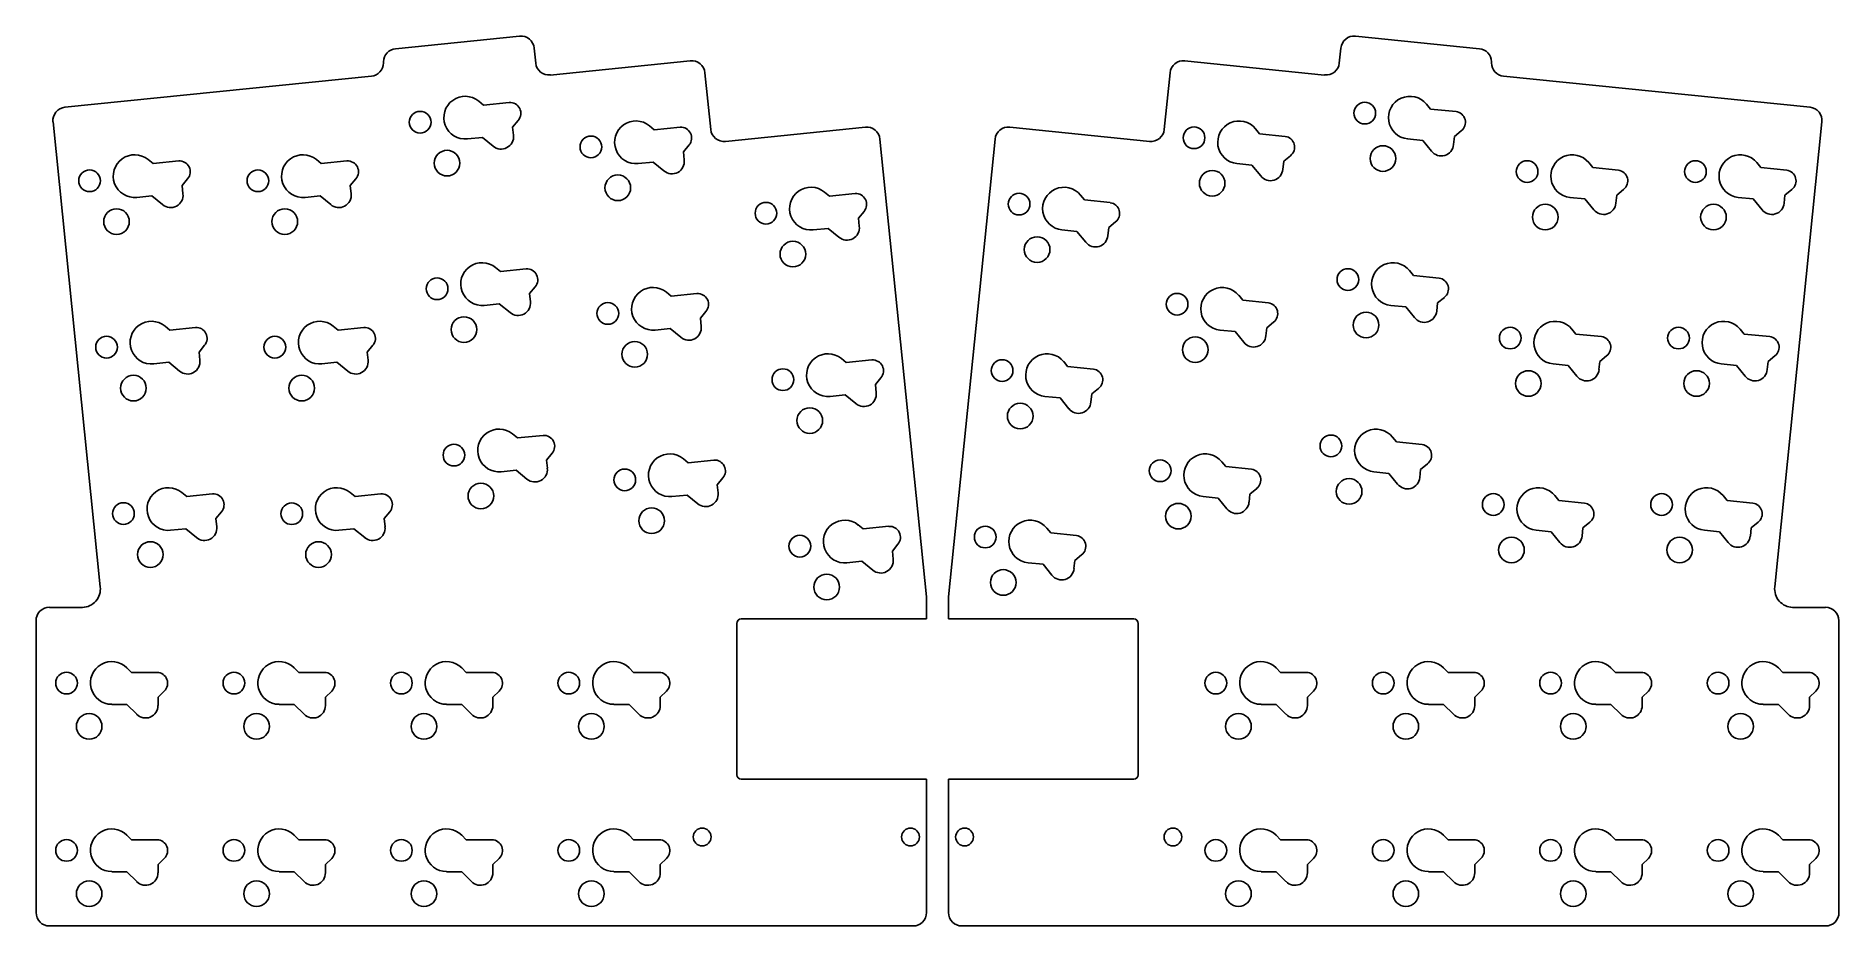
# Model space of a CAD drawing. Extents: x 150 to 352, y 159 to 259.
import ezdxf

# ---------------------------------------------------------------- set-up
doc = ezdxf.new("R2010")
doc.units = 0
doc.layers.add('MECHANICAL3', color=76, linetype='CONTINUOUS')
doc.layers.add('MECHANICAL7', color=56, linetype='CONTINUOUS')

msp = doc.modelspace()

# ---------------------------------------------------------------- linework, layer by layer
at = {"layer": 'MECHANICAL3', "color": 3}
for points in [[(190.23, 257.19), (204.15, 258.61)], [(205.8, 257.26), (205.97, 255.57)], [(188.87, 255.59), (188.88, 255.73)], [(207.61, 254.23), (223.33, 255.83)], [(153.1, 250.61), (187.52, 254.1)], [(224.98, 254.49), (225.62, 248.12)], [(157.07, 196.73), (151.76, 248.96)], [(227.27, 246.78), (242.99, 248.38)], [(244.63, 247.04), (249.86, 195.6)], [(151.37, 194.41), (155.06, 194.41)], [(249.86, 195.6), (249.86, 193.11)], [(149.86, 160.11), (149.86, 192.91)], [(228.56, 192.61), (228.56, 175.61)], [(249.86, 193.11), (229.06, 193.11)], [(229.06, 175.11), (249.86, 175.11)], [(249.86, 175.11), (249.86, 160.11)], [(248.36, 158.61), (151.36, 158.61)]]:
    msp.add_lwpolyline(points, dxfattribs=at)
at = {"layer": 'MECHANICAL3', "color": 4}
for points in [[(199.57, 251.3), (200.12, 250.86)], [(200.12, 250.86), (203, 251.15)], [(204.01, 249.14), (203.38, 248.38)], [(199.98, 247.23), (198.29, 247.05)], [(201.19, 246.24), (199.98, 247.23)], [(203.38, 248.38), (203.48, 247.46)], [(218.75, 248.53), (219.29, 248.08)], [(219.29, 248.08), (222.18, 248.37)], [(223.19, 246.37), (222.56, 245.6)], [(222.56, 245.6), (222.65, 244.69)], [(162.44, 244.73), (162.99, 244.28)], [(162.99, 244.28), (165.88, 244.58)], [(181.34, 244.73), (181.89, 244.28)], [(181.89, 244.28), (184.77, 244.58)], [(219.16, 244.45), (217.47, 244.28)], [(220.37, 243.47), (219.16, 244.45)], [(166.88, 242.57), (166.26, 241.8)], [(166.26, 241.8), (166.35, 240.89)], [(185.78, 242.57), (185.15, 241.8)], [(185.15, 241.8), (185.25, 240.89)], [(238.4, 241.08), (238.95, 240.63)], [(162.86, 240.65), (161.17, 240.48)], [(164.06, 239.67), (162.86, 240.65)], [(181.75, 240.65), (180.06, 240.48)], [(182.96, 239.67), (181.75, 240.65)], [(238.95, 240.63), (241.83, 240.92)], [(238.81, 237), (237.12, 236.83)], [(240.02, 236.01), (238.81, 237)], [(242.84, 238.91), (242.22, 238.15)], [(242.22, 238.15), (242.31, 237.23)], [(201.47, 232.6), (202.02, 232.15)], [(202.02, 232.15), (204.9, 232.45)], [(205.91, 230.44), (205.28, 229.67)], [(205.28, 229.67), (205.38, 228.76)], [(220.65, 229.82), (221.19, 229.38)], [(221.19, 229.38), (224.08, 229.67)], [(201.88, 228.52), (200.19, 228.35)], [(203.09, 227.54), (201.88, 228.52)], [(225.09, 227.66), (224.46, 226.9)], [(224.46, 226.9), (224.55, 225.98)], [(164.34, 226.03), (164.89, 225.58)], [(164.89, 225.58), (167.78, 225.87)], [(183.24, 226.03), (183.79, 225.58)], [(183.79, 225.58), (186.67, 225.87)], [(221.06, 225.75), (219.37, 225.57)], [(222.27, 224.76), (221.06, 225.75)], [(168.78, 223.86), (168.16, 223.1)], [(168.16, 223.1), (168.25, 222.18)], [(187.68, 223.86), (187.05, 223.1)], [(187.05, 223.1), (187.15, 222.18)], [(164.76, 221.95), (163.07, 221.77)], [(165.96, 220.96), (164.76, 221.95)], [(183.65, 221.95), (181.96, 221.77)], [(184.86, 220.96), (183.65, 221.95)], [(240.3, 222.37), (240.85, 221.93)], [(240.85, 221.93), (243.73, 222.22)], [(244.74, 220.21), (244.12, 219.44)], [(244.12, 219.44), (244.21, 218.53)], [(240.71, 218.29), (239.02, 218.12)], [(241.92, 217.31), (240.71, 218.29)], [(203.37, 213.9), (203.92, 213.45)], [(203.92, 213.45), (206.8, 213.74)], [(207.81, 211.73), (207.18, 210.97)], [(207.18, 210.97), (207.28, 210.05)], [(222.55, 211.12), (223.09, 210.67)], [(223.09, 210.67), (225.98, 210.97)], [(203.78, 209.82), (202.09, 209.65)], [(204.99, 208.83), (203.78, 209.82)], [(226.99, 208.96), (226.36, 208.19)], [(166.24, 207.32), (166.79, 206.87)], [(166.79, 206.87), (169.68, 207.17)], [(185.14, 207.32), (185.69, 206.87)], [(185.69, 206.87), (188.57, 207.17)], [(222.96, 207.04), (221.27, 206.87)], [(224.17, 206.06), (222.96, 207.04)], [(226.36, 208.19), (226.45, 207.28)], [(170.68, 205.16), (170.06, 204.39)], [(189.58, 205.16), (188.95, 204.39)], [(166.66, 203.24), (164.96, 203.07)], [(167.86, 202.26), (166.66, 203.24)], [(170.06, 204.39), (170.15, 203.48)], [(185.55, 203.24), (183.86, 203.07)], [(186.76, 202.26), (185.55, 203.24)], [(188.95, 204.39), (189.05, 203.48)], [(242.2, 203.67), (242.75, 203.22)], [(242.75, 203.22), (245.63, 203.52)], [(246.64, 201.51), (246.02, 200.74)], [(246.02, 200.74), (246.11, 199.83)], [(242.61, 199.59), (240.92, 199.42)], [(243.82, 198.61), (242.61, 199.59)], [(160.06, 187.61), (160.56, 187.11)], [(160.56, 187.11), (163.46, 187.11)], [(178.86, 187.61), (179.36, 187.11)], [(179.36, 187.11), (182.26, 187.11)], [(197.66, 187.61), (198.16, 187.11)], [(198.16, 187.11), (201.06, 187.11)], [(216.46, 187.61), (216.96, 187.11)], [(216.96, 187.11), (219.86, 187.11)], [(164.26, 185.01), (163.56, 184.31)], [(163.56, 184.31), (163.56, 183.39)], [(183.06, 185.01), (182.36, 184.31)], [(182.36, 184.31), (182.36, 183.39)], [(201.86, 185.01), (201.16, 184.31)], [(201.16, 184.31), (201.16, 183.39)], [(220.66, 185.01), (219.96, 184.31)], [(219.96, 184.31), (219.96, 183.39)], [(160.06, 183.51), (158.36, 183.51)], [(161.16, 182.41), (160.06, 183.51)], [(178.86, 183.51), (177.16, 183.51)], [(179.96, 182.41), (178.86, 183.51)], [(197.66, 183.51), (195.96, 183.51)], [(198.76, 182.41), (197.66, 183.51)], [(216.46, 183.51), (214.76, 183.51)], [(217.56, 182.41), (216.46, 183.51)], [(160.06, 168.81), (160.56, 168.31)], [(160.56, 168.31), (163.46, 168.31)], [(178.86, 168.81), (179.36, 168.31)], [(179.36, 168.31), (182.26, 168.31)], [(197.66, 168.81), (198.16, 168.31)], [(198.16, 168.31), (201.06, 168.31)], [(216.46, 168.81), (216.96, 168.31)], [(216.96, 168.31), (219.86, 168.31)], [(183.06, 166.21), (182.36, 165.51)], [(201.86, 166.21), (201.16, 165.51)], [(220.66, 166.21), (219.96, 165.51)], [(160.06, 164.71), (158.36, 164.71)], [(161.16, 163.61), (160.06, 164.71)], [(163.56, 165.51), (163.56, 164.59)], [(178.86, 164.71), (177.16, 164.71)], [(179.96, 163.61), (178.86, 164.71)], [(182.36, 165.51), (182.36, 164.59)], [(197.66, 164.71), (195.96, 164.71)], [(198.76, 163.61), (197.66, 164.71)], [(201.16, 165.51), (201.16, 164.59)], [(216.46, 164.71), (214.76, 164.71)], [(217.56, 163.61), (216.46, 164.71)], [(219.96, 165.51), (219.96, 164.59)]]:
    msp.add_lwpolyline(points, dxfattribs=at)
at = {"layer": 'MECHANICAL3', "color": 4, "flags": 128}
msp.add_lwpolyline([(164.26, 166.21), (163.56, 165.51)], dxfattribs=at)
at = {"layer": 'MECHANICAL3', "color": 3}
for centre, radius, start, end in [((190.38, 255.7), 1.5, 95.7999, 178.8), ((204.31, 257.11), 1.5, 5.8001, 95.8), ((187.37, 255.59), 1.5, 275.8002, 359.8001), ((207.46, 255.73), 1.5, 185.8001, 275.8), ((223.48, 254.34), 1.5, 5.7999, 95.8), ((153.25, 249.11), 1.5, 95.8, 185.8001), ((227.12, 248.27), 1.5, 185.8, 275.8001), ((243.14, 246.89), 1.5, 5.8, 95.8001), ((155, 196.49), 2.08, 271.5849, 6.5252), ((151.36, 192.91), 1.51, 89.7105, 179.7105), ((229.06, 192.61), 0.5, 90, 180), ((229.06, 175.61), 0.5, 180, 270), ((151.36, 160.11), 1.5, 180, 269.9999), ((248.36, 160.11), 1.5, 270.0001, 0)]:
    msp.add_arc(centre, radius, start, end, dxfattribs=at)
at = {"layer": 'MECHANICAL3', "color": 4}
for centre, radius, start, end in [((198.05, 249.44), 2.4, 50.7633, 275.7957), ((203.08, 249.93), 1.22, 319.6873, 93.6217), ((192.99, 248.93), 1.22, 0, 180), ((217.23, 246.67), 2.4, 50.7633, 275.7957), ((192.99, 248.93), 1.22, 180, 0), ((202.09, 247.3), 1.39, 229.398, 6.6779), ((212.17, 246.15), 1.22, 0, 180), ((222.26, 247.16), 1.22, 319.6873, 93.6217), ((160.92, 242.87), 2.4, 50.7633, 275.7957), ((179.82, 242.87), 2.4, 50.7633, 275.7957), ((196.01, 244.33), 1.44, 0, 180), ((212.17, 246.15), 1.22, 180, 0), ((155.87, 242.35), 1.22, 0, 180), ((165.95, 243.36), 1.22, 319.6873, 93.6217), ((174.77, 242.35), 1.22, 0, 180), ((184.85, 243.36), 1.22, 319.6873, 93.6217), ((196.01, 244.33), 1.44, 180, 0), ((215.19, 241.56), 1.44, 0, 180), ((221.27, 244.52), 1.39, 229.398, 6.6779), ((155.87, 242.35), 1.22, 180, 0), ((174.77, 242.35), 1.22, 180, 0), ((215.19, 241.56), 1.44, 180, 0), ((236.88, 239.22), 2.4, 50.7633, 275.7957), ((158.89, 237.76), 1.44, 0, 180), ((164.97, 240.72), 1.39, 229.398, 6.6779), ((177.79, 237.76), 1.44, 0, 180), ((183.86, 240.72), 1.39, 229.398, 6.6779), ((231.83, 238.7), 1.22, 0, 180), ((241.91, 239.7), 1.22, 319.6873, 93.6217), ((158.89, 237.76), 1.44, 180, 0), ((177.79, 237.76), 1.44, 180, 0), ((231.83, 238.7), 1.22, 180, 0), ((240.93, 237.07), 1.39, 229.398, 6.6779), ((234.85, 234.11), 1.44, 0, 180), ((199.95, 230.74), 2.4, 50.7633, 275.7957), ((234.85, 234.11), 1.44, 180, 0), ((194.89, 230.22), 1.22, 0, 180), ((204.98, 231.23), 1.22, 319.6873, 93.6217), ((194.89, 230.22), 1.22, 180, 0), ((219.13, 227.96), 2.4, 50.7633, 275.7957), ((224.16, 228.45), 1.22, 319.6873, 93.6217), ((197.91, 225.63), 1.44, 0, 180), ((203.99, 228.6), 1.39, 229.398, 6.6779), ((214.07, 227.45), 1.22, 0, 180), ((214.07, 227.45), 1.22, 180, 0), ((157.77, 223.65), 1.22, 0, 180), ((162.82, 224.16), 2.4, 50.7633, 275.7957), ((167.85, 224.65), 1.22, 319.6873, 93.6217), ((176.67, 223.65), 1.22, 0, 180), ((181.72, 224.16), 2.4, 50.7633, 275.7957), ((186.75, 224.65), 1.22, 319.6873, 93.6217), ((197.91, 225.63), 1.44, 180, 0), ((223.17, 225.82), 1.39, 229.398, 6.6779), ((157.77, 223.65), 1.22, 180, 0), ((176.67, 223.65), 1.22, 180, 0), ((217.09, 222.85), 1.44, 0, 180), ((217.09, 222.85), 1.44, 180, 0), ((238.78, 220.51), 2.4, 50.7633, 275.7957), ((166.87, 222.02), 1.39, 229.398, 6.6779), ((185.76, 222.02), 1.39, 229.398, 6.6779), ((233.73, 220), 1.22, 0, 180), ((243.81, 221), 1.22, 319.6873, 93.6217), ((160.79, 219.05), 1.44, 0, 180), ((160.79, 219.05), 1.44, 180, 0), ((179.69, 219.05), 1.44, 0, 180), ((179.69, 219.05), 1.44, 180, 0), ((233.73, 220), 1.22, 180, 0), ((236.75, 215.4), 1.44, 0, 180), ((242.83, 218.37), 1.39, 229.398, 6.6779), ((236.75, 215.4), 1.44, 180, 0), ((196.79, 211.52), 1.22, 0, 180), ((201.85, 212.04), 2.4, 50.7633, 275.7957), ((206.88, 212.52), 1.22, 319.6873, 93.6217), ((196.79, 211.52), 1.22, 180, 0), ((221.03, 209.26), 2.4, 50.7633, 275.7957), ((226.06, 209.75), 1.22, 319.6873, 93.6217), ((205.89, 209.89), 1.39, 229.398, 6.6779), ((215.97, 208.74), 1.22, 0, 180), ((215.97, 208.74), 1.22, 180, 0), ((164.72, 205.46), 2.4, 50.7633, 275.7957), ((169.75, 205.95), 1.22, 319.6873, 93.6217), ((183.62, 205.46), 2.4, 50.7633, 275.7957), ((188.65, 205.95), 1.22, 319.6873, 93.6217), ((199.81, 206.93), 1.44, 0, 180), ((199.81, 206.93), 1.44, 180, 0), ((225.07, 207.12), 1.39, 229.398, 6.6779), ((159.67, 204.95), 1.22, 0, 180), ((159.67, 204.95), 1.22, 180, 0), ((178.57, 204.94), 1.22, 0, 180), ((178.57, 204.94), 1.22, 180, 0), ((218.99, 204.15), 1.44, 0, 180), ((168.77, 203.32), 1.39, 229.398, 6.6779), ((187.66, 203.32), 1.39, 229.398, 6.6779), ((218.99, 204.15), 1.44, 180, 0), ((235.63, 201.29), 1.22, 0, 180), ((240.68, 201.81), 2.4, 50.7633, 275.7957), ((245.71, 202.3), 1.22, 319.6873, 93.6217), ((162.69, 200.35), 1.44, 0, 180), ((181.58, 200.35), 1.44, 0, 180), ((235.63, 201.29), 1.22, 180, 0), ((162.69, 200.35), 1.44, 180, 0), ((181.58, 200.35), 1.44, 180, 0), ((244.73, 199.66), 1.39, 229.398, 6.6779), ((238.65, 196.7), 1.44, 0, 180), ((238.65, 196.7), 1.44, 180, 0), ((158.36, 185.92), 2.4, 44.9633, 269.9957), ((177.16, 185.92), 2.4, 44.9633, 269.9957), ((195.96, 185.92), 2.4, 44.9633, 269.9957), ((214.76, 185.92), 2.4, 44.9633, 269.9957), ((153.28, 185.91), 1.22, 0, 180), ((163.41, 185.89), 1.22, 313.8873, 87.8218), ((172.08, 185.91), 1.22, 0, 180), ((182.21, 185.89), 1.22, 313.8873, 87.8218), ((190.88, 185.91), 1.22, 0, 180), ((201.01, 185.89), 1.22, 313.8873, 87.8218), ((209.68, 185.91), 1.22, 0, 180), ((219.81, 185.89), 1.22, 313.8873, 87.8218), ((153.28, 185.91), 1.22, 180, 0), ((172.08, 185.91), 1.22, 180, 0), ((190.88, 185.91), 1.22, 180, 0), ((209.68, 185.91), 1.22, 180, 0), ((155.82, 181.04), 1.44, 0, 180), ((162.16, 183.37), 1.39, 223.598, 0.8779), ((174.62, 181.04), 1.44, 0, 180), ((180.96, 183.37), 1.39, 223.598, 0.8779), ((193.42, 181.04), 1.44, 0, 180), ((199.76, 183.37), 1.39, 223.598, 0.8779), ((212.22, 181.04), 1.44, 0, 180), ((218.56, 183.37), 1.39, 223.598, 0.8779), ((155.82, 181.04), 1.44, 180, 0), ((174.62, 181.04), 1.44, 180, 0), ((193.42, 181.04), 1.44, 180, 0), ((212.22, 181.04), 1.44, 180, 0), ((153.28, 167.11), 1.22, 0, 180), ((158.36, 167.12), 2.4, 44.9633, 269.9957), ((163.41, 167.09), 1.22, 313.8873, 87.8218), ((172.08, 167.11), 1.22, 0, 180), ((177.16, 167.12), 2.4, 44.9633, 269.9957), ((182.21, 167.09), 1.22, 313.8873, 87.8218), ((190.88, 167.11), 1.22, 0, 180), ((195.96, 167.12), 2.4, 44.9633, 269.9957), ((201.01, 167.09), 1.22, 313.8873, 87.8218), ((209.68, 167.11), 1.22, 0, 180), ((214.76, 167.12), 2.4, 44.9633, 269.9957), ((219.81, 167.09), 1.22, 313.8873, 87.8218), ((224.66, 168.61), 1, 0, 180), ((224.66, 168.61), 1, 180, 0), ((248.06, 168.61), 1, 0, 180), ((248.06, 168.61), 1, 180, 0), ((153.28, 167.11), 1.22, 180, 0), ((172.08, 167.11), 1.22, 180, 0), ((190.88, 167.11), 1.22, 180, 0), ((209.68, 167.11), 1.22, 180, 0), ((162.16, 164.57), 1.39, 223.598, 0.8779), ((180.96, 164.57), 1.39, 223.598, 0.8779), ((199.76, 164.57), 1.39, 223.598, 0.8779), ((218.56, 164.57), 1.39, 223.598, 0.8779), ((155.82, 162.24), 1.44, 0, 180), ((155.82, 162.24), 1.44, 180, 0), ((174.62, 162.24), 1.44, 0, 180), ((174.62, 162.24), 1.44, 180, 0), ((193.42, 162.24), 1.44, 0, 180), ((193.42, 162.24), 1.44, 180, 0), ((212.22, 162.24), 1.44, 0, 180), ((212.22, 162.24), 1.44, 180, 0)]:
    msp.add_arc(centre, radius, start, end, dxfattribs=at)
at = {"layer": 'MECHANICAL7', "color": 3}
for points in [[(296.39, 257.26), (296.22, 255.57)], [(311.96, 257.19), (298.03, 258.61)], [(294.57, 254.23), (278.85, 255.83)], [(313.31, 255.59), (313.31, 255.73)], [(277.21, 254.49), (276.56, 248.12)], [(349.08, 250.61), (314.66, 254.1)], [(257.55, 247.04), (252.33, 195.6)], [(274.92, 246.78), (259.2, 248.38)], [(345.12, 196.73), (350.42, 248.96)], [(252.33, 195.6), (252.33, 193.11)], [(350.81, 194.41), (347.13, 194.41)], [(252.33, 193.11), (273.13, 193.11)], [(273.63, 192.61), (273.63, 175.61)], [(352.33, 160.11), (352.33, 192.91)], [(273.13, 175.11), (252.33, 175.11)], [(252.33, 175.11), (252.33, 160.11)], [(253.83, 158.61), (350.83, 158.61)]]:
    msp.add_lwpolyline(points, dxfattribs=at)
at = {"layer": 'MECHANICAL7', "color": 4}
for points in [[(306.45, 250.41), (306, 250.96)], [(309.33, 250.12), (306.45, 250.41)], [(287.27, 247.64), (286.82, 248.19)], [(290.15, 247.34), (287.27, 247.64)], [(303.89, 247.05), (305.59, 246.88)], [(309.06, 246.41), (309.15, 247.32)], [(309.15, 247.32), (309.92, 247.95)], [(289.97, 244.55), (290.74, 245.17)], [(305.59, 246.88), (306.57, 245.68)], [(284.72, 244.28), (286.41, 244.11)], [(286.41, 244.11), (287.39, 242.9)], [(289.88, 243.63), (289.97, 244.55)], [(324.68, 243.84), (324.23, 244.39)], [(327.56, 243.54), (324.68, 243.84)], [(343.57, 243.84), (343.12, 244.39)], [(346.46, 243.54), (343.57, 243.84)], [(327.38, 240.75), (328.14, 241.37)], [(346.27, 240.75), (347.04, 241.37)], [(267.61, 240.19), (267.17, 240.73)], [(270.5, 239.89), (267.61, 240.19)], [(322.12, 240.48), (323.81, 240.31)], [(323.81, 240.31), (324.8, 239.1)], [(327.28, 239.83), (327.38, 240.75)], [(341.02, 240.48), (342.71, 240.31)], [(342.71, 240.31), (343.69, 239.1)], [(346.18, 239.83), (346.27, 240.75)], [(270.22, 236.18), (270.32, 237.1)], [(270.32, 237.1), (271.08, 237.72)], [(265.06, 236.83), (266.75, 236.65)], [(266.75, 236.65), (267.74, 235.45)], [(304.55, 231.71), (304.1, 232.26)], [(307.43, 231.42), (304.55, 231.71)], [(285.37, 228.93), (284.92, 229.48)], [(288.25, 228.64), (285.37, 228.93)], [(307.25, 228.62), (308.02, 229.25)], [(301.99, 228.35), (303.69, 228.18)], [(303.69, 228.18), (304.67, 226.97)], [(307.16, 227.71), (307.25, 228.62)], [(282.82, 225.57), (284.51, 225.4)], [(284.51, 225.4), (285.49, 224.2)], [(287.98, 224.93), (288.07, 225.84)], [(288.07, 225.84), (288.84, 226.47)], [(322.78, 225.13), (322.33, 225.68)], [(325.66, 224.84), (322.78, 225.13)], [(341.67, 225.13), (341.23, 225.68)], [(344.56, 224.84), (341.67, 225.13)], [(265.71, 221.48), (265.27, 222.03)], [(268.6, 221.19), (265.71, 221.48)], [(320.22, 221.77), (321.91, 221.6)], [(321.91, 221.6), (322.9, 220.4)], [(325.38, 221.13), (325.48, 222.04)], [(325.48, 222.04), (326.24, 222.67)], [(339.12, 221.77), (340.81, 221.6)], [(340.81, 221.6), (341.79, 220.4)], [(344.28, 221.13), (344.37, 222.05)], [(344.37, 222.05), (345.14, 222.67)], [(268.42, 218.39), (269.18, 219.02)], [(263.16, 218.12), (264.85, 217.95)], [(264.85, 217.95), (265.84, 216.74)], [(268.32, 217.48), (268.42, 218.39)], [(302.65, 213.01), (302.2, 213.55)], [(305.53, 212.71), (302.65, 213.01)], [(283.47, 210.23), (283.02, 210.78)], [(286.35, 209.94), (283.47, 210.23)], [(300.09, 209.65), (301.79, 209.47)], [(301.79, 209.47), (302.77, 208.27)], [(305.26, 209), (305.35, 209.92)], [(305.35, 209.92), (306.12, 210.54)], [(280.92, 206.87), (282.61, 206.7)], [(282.61, 206.7), (283.59, 205.49)], [(286.08, 206.23), (286.17, 207.14)], [(286.17, 207.14), (286.94, 207.77)], [(320.88, 206.43), (320.43, 206.98)], [(339.77, 206.43), (339.33, 206.98)], [(323.76, 206.14), (320.88, 206.43)], [(342.66, 206.14), (339.77, 206.43)], [(263.81, 202.78), (263.37, 203.33)], [(266.7, 202.48), (263.81, 202.78)], [(318.32, 203.07), (320.01, 202.9)], [(320.01, 202.9), (321, 201.69)], [(323.48, 202.43), (323.58, 203.34)], [(323.58, 203.34), (324.34, 203.97)], [(337.22, 203.07), (338.91, 202.9)], [(338.91, 202.9), (339.89, 201.69)], [(342.38, 202.43), (342.47, 203.34)], [(342.47, 203.34), (343.24, 203.97)], [(261.26, 199.42), (262.95, 199.25)], [(262.95, 199.25), (263.94, 198.04)], [(266.42, 198.77), (266.52, 199.69)], [(266.52, 199.69), (267.28, 200.31)], [(289.63, 187.11), (289.13, 187.61)], [(292.53, 187.11), (289.63, 187.11)], [(308.43, 187.11), (307.93, 187.61)], [(311.33, 187.11), (308.43, 187.11)], [(327.23, 187.11), (326.73, 187.61)], [(330.13, 187.11), (327.23, 187.11)], [(346.03, 187.11), (345.53, 187.61)], [(348.93, 187.11), (346.03, 187.11)], [(292.63, 184.31), (293.33, 185.01)], [(292.63, 183.39), (292.63, 184.31)], [(311.43, 184.31), (312.13, 185.01)], [(311.43, 183.39), (311.43, 184.31)], [(330.23, 184.31), (330.93, 185.01)], [(330.23, 183.39), (330.23, 184.31)], [(349.03, 184.31), (349.73, 185.01)], [(349.03, 183.39), (349.03, 184.31)], [(287.43, 183.51), (289.13, 183.51)], [(289.13, 183.51), (290.23, 182.41)], [(306.23, 183.51), (307.93, 183.51)], [(307.93, 183.51), (309.03, 182.41)], [(325.03, 183.51), (326.73, 183.51)], [(326.73, 183.51), (327.83, 182.41)], [(343.83, 183.51), (345.53, 183.51)], [(345.53, 183.51), (346.63, 182.41)], [(289.63, 168.31), (289.13, 168.81)], [(292.53, 168.31), (289.63, 168.31)], [(308.43, 168.31), (307.93, 168.81)], [(311.33, 168.31), (308.43, 168.31)], [(327.23, 168.31), (326.73, 168.81)], [(330.13, 168.31), (327.23, 168.31)], [(346.03, 168.31), (345.53, 168.81)], [(348.93, 168.31), (346.03, 168.31)], [(292.63, 165.51), (293.33, 166.21)], [(311.43, 165.51), (312.13, 166.21)], [(330.23, 165.51), (330.93, 166.21)], [(349.03, 165.51), (349.73, 166.21)], [(287.43, 164.71), (289.13, 164.71)], [(289.13, 164.71), (290.23, 163.61)], [(292.63, 164.59), (292.63, 165.51)], [(306.23, 164.71), (307.93, 164.71)], [(307.93, 164.71), (309.03, 163.61)], [(311.43, 164.59), (311.43, 165.51)], [(325.03, 164.71), (326.73, 164.71)], [(326.73, 164.71), (327.83, 163.61)], [(330.23, 164.59), (330.23, 165.51)], [(343.83, 164.71), (345.53, 164.71)], [(345.53, 164.71), (346.63, 163.61)], [(349.03, 164.59), (349.03, 165.51)]]:
    msp.add_lwpolyline(points, dxfattribs=at)
at = {"layer": 'MECHANICAL7', "color": 3}
for centre, radius, start, end in [((297.88, 257.11), 1.5, 84.2, 174.1999), ((311.81, 255.7), 1.5, 1.2, 84.2001), ((278.7, 254.34), 1.5, 84.2, 174.2001), ((294.72, 255.73), 1.5, 264.2, 354.1999), ((314.81, 255.59), 1.5, 180.1999, 264.1998), ((348.93, 249.11), 1.5, 354.1999, 84.2), ((259.05, 246.89), 1.5, 84.1999, 174.2), ((275.07, 248.27), 1.5, 264.1999, 354.2), ((347.19, 196.49), 2.08, 173.4748, 268.4151), ((350.82, 192.91), 1.51, 0.2895, 90.2895), ((273.13, 192.61), 0.5, 0, 90), ((273.13, 175.61), 0.5, 270, 0), ((253.83, 160.11), 1.5, 180, 269.9999), ((350.83, 160.11), 1.5, 270.0001, 0)]:
    msp.add_arc(centre, radius, start, end, dxfattribs=at)
at = {"layer": 'MECHANICAL7', "color": 4}
for centre, radius, start, end in [((299.08, 249.95), 1.22, 0, 180), ((304.14, 249.44), 2.4, 39.1633, 264.1957), ((284.96, 246.67), 2.4, 39.1633, 264.1957), ((299.08, 249.95), 1.22, 180, 0), ((309.16, 248.91), 1.22, 308.0873, 82.0217), ((279.9, 247.18), 1.22, 0, 180), ((279.9, 247.18), 1.22, 180, 0), ((289.98, 246.13), 1.22, 308.0873, 82.0217), ((301.12, 244.85), 1.44, 0, 180), ((307.67, 246.53), 1.39, 217.7981, 355.0779), ((322.37, 242.87), 2.4, 39.1633, 264.1957), ((341.26, 242.87), 2.4, 39.1633, 264.1957), ((281.94, 242.07), 1.44, 0, 180), ((288.49, 243.75), 1.39, 217.7981, 355.0779), ((301.12, 244.85), 1.44, 180, 0), ((317.31, 243.38), 1.22, 0, 180), ((317.31, 243.38), 1.22, 180, 0), ((327.39, 242.34), 1.22, 308.0873, 82.0217), ((336.21, 243.38), 1.22, 0, 180), ((336.21, 243.38), 1.22, 180, 0), ((346.29, 242.34), 1.22, 308.0873, 82.0217), ((260.25, 239.73), 1.22, 0, 180), ((265.3, 239.22), 2.4, 39.1633, 264.1957), ((281.94, 242.07), 1.44, 180, 0), ((260.25, 239.73), 1.22, 180, 0), ((270.33, 238.68), 1.22, 308.0873, 82.0217), ((319.35, 238.27), 1.44, 0, 180), ((325.9, 239.95), 1.39, 217.7981, 355.0779), ((338.24, 238.27), 1.44, 0, 180), ((344.79, 239.95), 1.39, 217.7981, 355.0779), ((319.35, 238.27), 1.44, 180, 0), ((338.24, 238.27), 1.44, 180, 0), ((262.28, 234.62), 1.44, 0, 180), ((268.84, 236.3), 1.39, 217.7981, 355.0779), ((262.28, 234.62), 1.44, 180, 0), ((302.24, 230.74), 2.4, 39.1633, 264.1957), ((297.18, 231.25), 1.22, 0, 180), ((297.18, 231.25), 1.22, 180, 0), ((307.26, 230.21), 1.22, 308.0873, 82.0217), ((278, 228.48), 1.22, 0, 180), ((283.06, 227.96), 2.4, 39.1633, 264.1957), ((278, 228.48), 1.22, 180, 0), ((288.08, 227.43), 1.22, 308.0873, 82.0217), ((299.22, 226.14), 1.44, 0, 180), ((305.77, 227.83), 1.39, 217.7981, 355.0779), ((280.04, 223.37), 1.44, 0, 180), ((286.59, 225.05), 1.39, 217.7981, 355.0779), ((299.22, 226.14), 1.44, 180, 0), ((315.41, 224.68), 1.22, 0, 180), ((320.47, 224.16), 2.4, 39.1633, 264.1957), ((325.49, 223.63), 1.22, 308.0873, 82.0217), ((334.31, 224.68), 1.22, 0, 180), ((339.36, 224.16), 2.4, 39.1633, 264.1957), ((344.39, 223.63), 1.22, 308.0873, 82.0217), ((263.4, 220.51), 2.4, 39.1633, 264.1957), ((280.04, 223.37), 1.44, 180, 0), ((315.41, 224.68), 1.22, 180, 0), ((334.31, 224.68), 1.22, 180, 0), ((258.35, 221.02), 1.22, 0, 180), ((258.35, 221.02), 1.22, 180, 0), ((268.43, 219.98), 1.22, 308.0873, 82.0217), ((317.45, 219.57), 1.44, 0, 180), ((324, 221.25), 1.39, 217.7981, 355.0779), ((336.34, 219.57), 1.44, 0, 180), ((342.89, 221.25), 1.39, 217.7981, 355.0779), ((317.45, 219.57), 1.44, 180, 0), ((336.34, 219.57), 1.44, 180, 0), ((260.38, 215.91), 1.44, 0, 180), ((266.94, 217.6), 1.39, 217.7981, 355.0779), ((260.38, 215.91), 1.44, 180, 0), ((295.28, 212.55), 1.22, 0, 180), ((300.34, 212.04), 2.4, 39.1633, 264.1957), ((305.36, 211.5), 1.22, 308.0873, 82.0217), ((276.1, 209.77), 1.22, 0, 180), ((281.16, 209.26), 2.4, 39.1633, 264.1957), ((295.28, 212.55), 1.22, 180, 0), ((276.1, 209.77), 1.22, 180, 0), ((286.18, 208.73), 1.22, 308.0873, 82.0217), ((297.32, 207.44), 1.44, 0, 180), ((303.87, 209.12), 1.39, 217.7981, 355.0779), ((297.32, 207.44), 1.44, 180, 0), ((313.51, 205.97), 1.22, 0, 180), ((318.57, 205.46), 2.4, 39.1633, 264.1957), ((332.41, 205.97), 1.22, 0, 180), ((337.46, 205.46), 2.4, 39.1633, 264.1957), ((278.14, 204.66), 1.44, 0, 180), ((278.14, 204.66), 1.44, 180, 0), ((284.69, 206.35), 1.39, 217.7981, 355.0779), ((313.51, 205.97), 1.22, 180, 0), ((323.59, 204.93), 1.22, 308.0873, 82.0217), ((332.41, 205.97), 1.22, 180, 0), ((342.49, 204.93), 1.22, 308.0873, 82.0217), ((256.45, 202.32), 1.22, 0, 180), ((261.5, 201.81), 2.4, 39.1633, 264.1957), ((266.53, 201.28), 1.22, 308.0873, 82.0217), ((256.45, 202.32), 1.22, 180, 0), ((315.55, 200.86), 1.44, 0, 180), ((315.55, 200.86), 1.44, 180, 0), ((322.1, 202.55), 1.39, 217.7981, 355.0779), ((334.44, 200.86), 1.44, 0, 180), ((334.44, 200.86), 1.44, 180, 0), ((340.99, 202.55), 1.39, 217.7981, 355.0779), ((258.48, 197.21), 1.44, 0, 180), ((265.04, 198.89), 1.39, 217.7981, 355.0779), ((258.48, 197.21), 1.44, 180, 0), ((287.43, 185.92), 2.4, 44.9633, 269.9957), ((306.23, 185.92), 2.4, 44.9633, 269.9957), ((325.03, 185.92), 2.4, 44.9633, 269.9957), ((343.83, 185.92), 2.4, 44.9633, 269.9957), ((282.35, 185.91), 1.22, 0, 180), ((292.48, 185.89), 1.22, 313.8873, 87.8218), ((301.15, 185.91), 1.22, 0, 180), ((311.28, 185.89), 1.22, 313.8873, 87.8218), ((319.95, 185.91), 1.22, 0, 180), ((330.08, 185.89), 1.22, 313.8873, 87.8218), ((338.75, 185.91), 1.22, 0, 180), ((348.88, 185.89), 1.22, 313.8873, 87.8218), ((282.35, 185.91), 1.22, 180, 0), ((301.15, 185.91), 1.22, 180, 0), ((319.95, 185.91), 1.22, 180, 0), ((338.75, 185.91), 1.22, 180, 0), ((284.89, 181.04), 1.44, 0, 180), ((291.24, 183.37), 1.39, 223.598, 0.8779), ((303.69, 181.04), 1.44, 0, 180), ((310.04, 183.37), 1.39, 223.598, 0.8779), ((322.49, 181.04), 1.44, 0, 180), ((328.84, 183.37), 1.39, 223.598, 0.8779), ((341.29, 181.04), 1.44, 0, 180), ((347.64, 183.37), 1.39, 223.598, 0.8779), ((284.89, 181.04), 1.44, 180, 0), ((303.69, 181.04), 1.44, 180, 0), ((322.49, 181.04), 1.44, 180, 0), ((341.29, 181.04), 1.44, 180, 0), ((254.13, 168.61), 1, 0, 180), ((254.13, 168.61), 1, 180, 0), ((277.53, 168.61), 1, 0, 180), ((277.53, 168.61), 1, 180, 0), ((282.35, 167.11), 1.22, 0, 180), ((287.43, 167.12), 2.4, 44.9633, 269.9957), ((292.48, 167.09), 1.22, 313.8873, 87.8218), ((301.15, 167.11), 1.22, 0, 180), ((306.23, 167.12), 2.4, 44.9633, 269.9957), ((311.28, 167.09), 1.22, 313.8873, 87.8218), ((319.95, 167.11), 1.22, 0, 180), ((325.03, 167.12), 2.4, 44.9633, 269.9957), ((330.08, 167.09), 1.22, 313.8873, 87.8218), ((338.75, 167.11), 1.22, 0, 180), ((343.83, 167.12), 2.4, 44.9633, 269.9957), ((348.88, 167.09), 1.22, 313.8873, 87.8218), ((282.35, 167.11), 1.22, 180, 0), ((301.15, 167.11), 1.22, 180, 0), ((319.95, 167.11), 1.22, 180, 0), ((338.75, 167.11), 1.22, 180, 0), ((291.24, 164.57), 1.39, 223.598, 0.8779), ((310.04, 164.57), 1.39, 223.598, 0.8779), ((328.84, 164.57), 1.39, 223.598, 0.8779), ((347.64, 164.57), 1.39, 223.598, 0.8779), ((284.89, 162.24), 1.44, 0, 180), ((284.89, 162.24), 1.44, 180, 0), ((303.69, 162.24), 1.44, 0, 180), ((303.69, 162.24), 1.44, 180, 0), ((322.49, 162.24), 1.44, 0, 180), ((322.49, 162.24), 1.44, 180, 0), ((341.29, 162.24), 1.44, 0, 180), ((341.29, 162.24), 1.44, 180, 0)]:
    msp.add_arc(centre, radius, start, end, dxfattribs=at)

doc.saveas('drawing.dxf')
